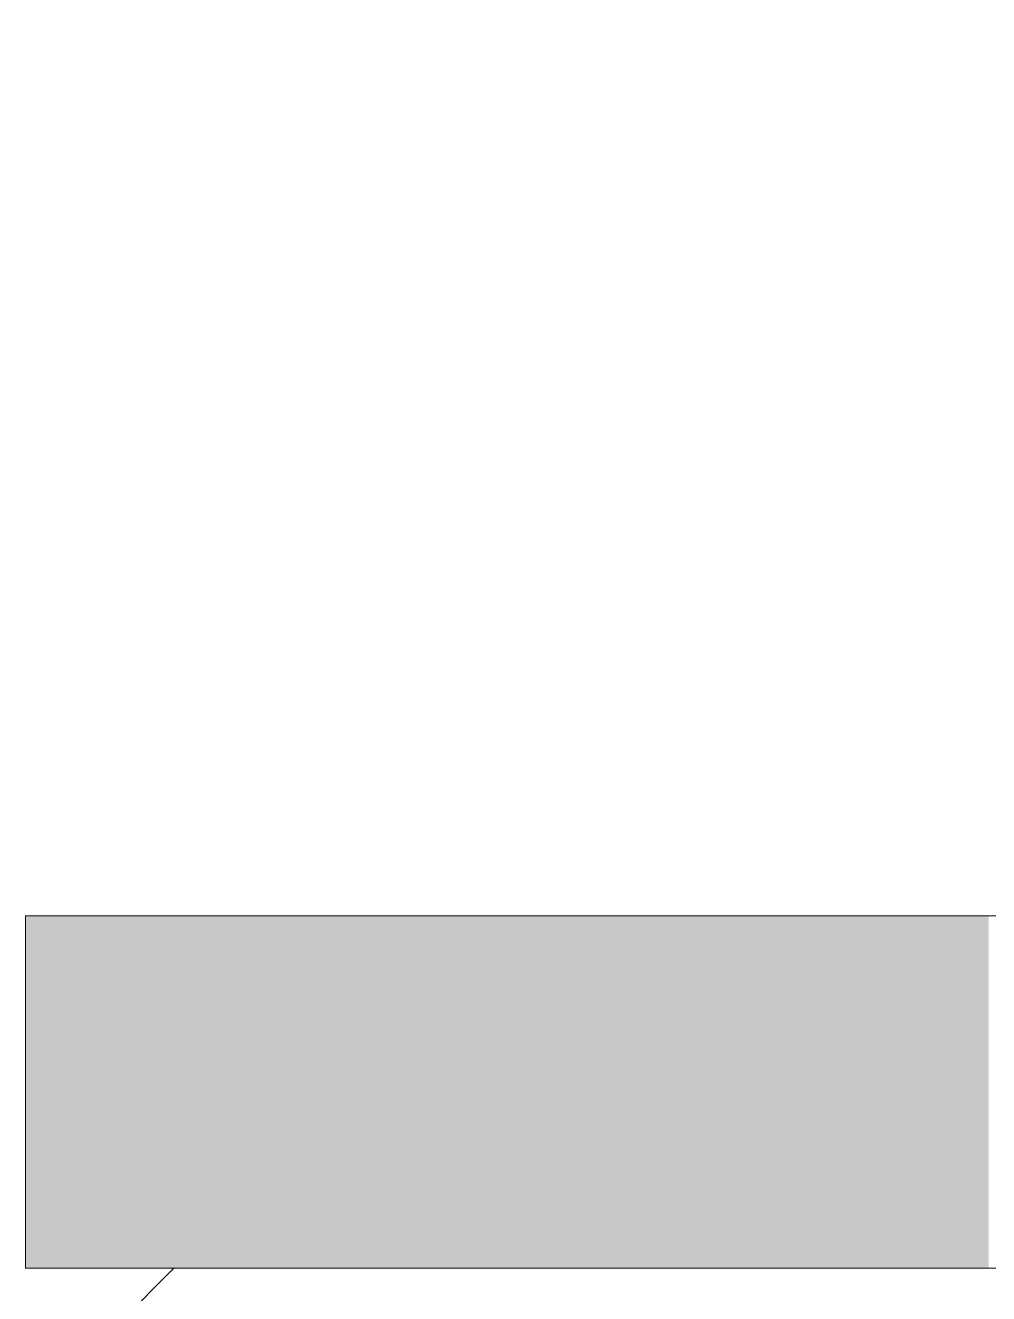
# Model space of a CAD drawing. Header units: millimetres. Extents: x 35881 to 234190, y -8553 to 29063.
# Drawn here: x 145529.7 to 145570.7, y 12123.9 to 12177.9 of the extents above; entities that cross this region are included whole.
import ezdxf

# ---------------------------------------------------------------- set-up
doc = ezdxf.new("R2010")
doc.units = ezdxf.units.MM
for name, color, linetype, lineweight, true_color in [('A-DOOR-4', 7, 'Continuous', 5, 0xaaaaaa), ('A-DOOR-FRAM-2', 7, 'Continuous', 5, 0xe2e2e2), ('A-DOOR-FRAM-3', 7, 'Continuous', 5, 0xaaaaaa), ('A-DOOR-FRAM-4', 7, 'Continuous', 5, 0xb7b7b7)]:
    doc.layers.add(name, color=color, linetype=linetype, lineweight=lineweight, true_color=true_color)
doc.layers.add('I-WALL-4', color=7, linetype='Continuous', lineweight=5)

# ---------------------------------------------------------------- blocks, each defined once
blk = doc.blocks.new('110_Дверь_СКБ_2Ст - Д-2 1450x2100h_Лестничная клетка EIS60-31891763-1_10_2_птичка')
at = {"layer": 'A-DOOR-FRAM-2'}
blk.add_hatch(color=256, dxfattribs=at).paths.add_polyline_path([(-687.5, -11), (-672.5, -11), (-672.5, 30), (-687.5, 30)])
at = {"layer": 'A-DOOR-FRAM-3'}
for p, q in [((-672.5, 30), (-687.5, 30)), ((-687.5, 30), (-687.5, -11)), ((-672.5, -11), (-672.5, 30))]:
    blk.add_line(p, q, dxfattribs=at)
at = {"layer": 'A-DOOR-FRAM-4'}
for p, q in [((-687.5, -11), (-687.5, -110)), ((-672.5, -110), (-672.5, -11))]:
    blk.add_line(p, q, dxfattribs=at)

msp = doc.modelspace()

# ---------------------------------------------------------------- hatches: boundary and pattern name
at = {"layer": 'I-WALL-4'}
h = msp.add_hatch(dxfattribs=at)
h.set_pattern_fill('FP_67', color=256, style=0, pattern_type=2)
h.set_pattern_definition([(45, (107179.66, 0), (-285.123, 285.123), []), (45, (107464.8, 0), (-285.123, 285.123), [504.031, -100.806, 16.764, -84.042])])
h.paths.add_polyline_path([(145570.657, 11200), (145570.657, 12125), (145449.657, 12125), (145449.657, 11200)])
h.paths.add_polyline_path([(145449.657, 13525), (145570.657, 13525), (145570.657, 15200), (145449.657, 15200), (145449.657, 13550)])

# ---------------------------------------------------------------- block references
at = {"layer": 'A-DOOR-4', "rotation": 89.99999999999991}
msp.add_blockref('110_Дверь_СКБ_2Ст - Д-2 1450x2100h_Лестничная клетка EIS60-31891763-1_10_2_птичка', (145559.657, 12812.5), dxfattribs=at)

doc.saveas('drawing.dxf')
